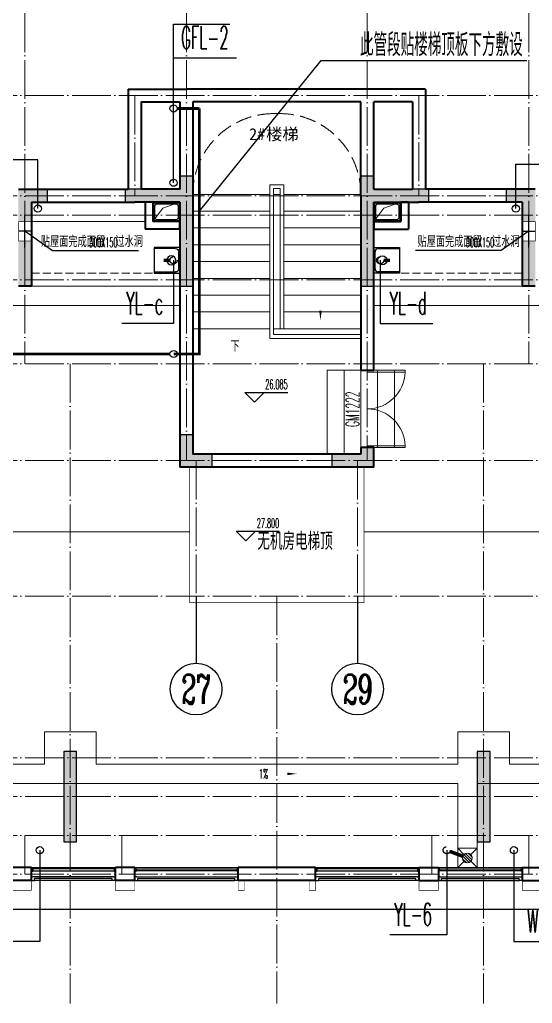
# Model space of a CAD drawing. Extents: x 27938 to 650306, y -92720 to 1524912.
# Drawn here: x 309235 to 317172, y 285115 to 300340 of the extents above; entities that cross this region are included whole.
import ezdxf
from ezdxf.enums import TextEntityAlignment as Align

# ---------------------------------------------------------------- set-up
doc = ezdxf.new("R2010")
doc.units = 0
doc.header["$LTSCALE"] = 1000
doc.header["$MEASUREMENT"] = 0
for name, pattern in [('__DASH', [0.35, 0.25, -0.1]), ('DASH', [0.35, 0.25, -0.1]), ('DOTE', [2.42, 2, -0.2, 0.02, -0.2])]:
    doc.linetypes.add(name, pattern=pattern)
for name, color, linetype in [('$RECOVER_210609100354-0', 7, 'Continuous'), ('3-栏杆1', 135, 'Continuous'), ('AXIS', 3, 'Continuous'), ('AXIS_TEXT', 4, 'Continuous'), ('COLUMN', 9, 'Continuous'), ('DIM_ELEV', 3, 'Continuous'), ('DIM_LEAD', 3, 'Continuous'), ('DIM_SYMB', 3, 'Continuous'), ('DIM_不分区消火栓', 3, 'Continuous'), ('DIM_污水', 3, 'Continuous'), ('DIM_管井排水', 3, 'Continuous'), ('DIM_雨水', 3, 'Continuous'), ('DIM_餐饮排水', 3, 'Continuous'), ('DOOR_FIRE_TEXT', 7, 'Continuous'), ('PIPE-不分区消火栓', 1, 'X'), ('PIPE-雨水', 4, 'Y'), ('PUB_TEXT', 4, 'Continuous'), ('S-COLU-LINE1', 6, 'Continuous'), ('TWT_LEAD', 3, 'Continuous'), ('VPIPE-不分区消火栓', 1, 'X'), ('VPIPE-污水', 2, 'W'), ('VPIPE-管井排水', 210, 'GF'), ('VPIPE-雨水', 4, 'DASH'), ('VPIPE-餐饮排水', 41, 'P'), ('机电标识类', 1, 'Continuous'), ('污水', 3, 'Continuous'), ('看线', 251, 'Continuous'), ('管', 193, 'Continuous'), ('铝合金', 144, 'Continuous')]:
    doc.layers.add(name, color=color, linetype=linetype)
for name, color, linetype, lineweight in [('DOTE', 19, 'DOTE', 9), ('LVTRY', 1, 'Continuous', 13), ('PUB_HATCH', 8, 'Continuous', 9), ('STAIR', 2, 'Continuous', 18), ('WALL', 9, 'Continuous', 40), ('WINDOW', 8, 'Continuous', 15), ('平面-分水线', 214, 'Continuous', 15), ('平面-排水沟', 86, 'Continuous', 15), ('平面-看线', 45, 'Continuous', 15), ('立面-洞口示意', 152, 'Continuous', 13)]:
    doc.layers.add(name, color=color, linetype=linetype, lineweight=lineweight)
doc.styles.add('_TCH_AXIS', font='COMPLEX', dxfattribs={"bigfont": 'GBCBIG'})
doc.styles.add('_TCH_DIM', font='SIMPLEX.shx', dxfattribs={"width": 0.6, "oblique": 10, "bigfont": 'hztxt.shx'})
doc.styles.add('_TCH_WINDOW', font='SIMPLEX.shx', dxfattribs={"width": 0.7, "height": 3.5, "bigfont": 'GBCBIG.shx'})
doc.styles.add('_TWT_SERIAL', font='simplex.shx', dxfattribs={"width": 0.6, "oblique": 10, "height": 3, "bigfont": 'aadri.shx'})
doc.styles.add('COMPLEX', font='COMPLEX')
doc.styles.get("Standard").update_dxf_attribs({"font": 'gbenor.shx', "bigfont": 'gbcbig.shx'})
doc.styles.add('黑体', font='simhei.ttf')
doc.linetypes.add('GF', pattern='A,3,-0.2,["GF",Standard,S=0.25,R=0,X=-0.1,Y=-0.115],-0.35', length=3.55)
doc.linetypes.add('P', pattern='A,3,-0.2,["P",Standard,S=0.25,R=0,X=-0.1,Y=-0.115],-0.2', length=3.4)
doc.linetypes.add('W', pattern='A,3,-0.2,["W",Standard,S=0.25,R=0,X=-0.1,Y=-0.115],-0.2', length=3.4)
doc.linetypes.add('X', pattern='A,3,-0.2,["X",Standard,S=0.25,R=0,X=-0.1,Y=-0.115],-0.25', length=3.45)
doc.linetypes.add('Y', pattern='A,3,-0.2,["Y",Standard,S=0.25,R=0,X=-0.1,Y=-0.115],-0.2', length=3.4)

# ---------------------------------------------------------------- blocks, each defined once
blk = doc.blocks.new('FGDGDRGSDGDG')
at = {"layer": 'DOTE', "linetype": 'DOTE', "ltscale": 0.3}
for p, q in [((527382, 529998), (527382, 523848)), ((529882, 529998), (529882, 522348)), ((532682, 529998), (532682, 522348)), ((535182, 529998), (535182, 523848)), ((488182, 527998), (546982, 527998)), ((529082, 527998), (529082, 526448)), ((533482, 527998), (533482, 526448)), ((488182, 526448), (546982, 526448)), ((488182, 526148), (546982, 526148)), ((488182, 525148), (546982, 525148)), ((488182, 523848), (546982, 523848)), ((528082, 523848), (528082, 513948)), ((534482, 523848), (534482, 513948)), ((488182, 522348), (546982, 522348)), ((530032, 522348), (530032, 520248)), ((532532, 522348), (532532, 520248)), ((488182, 520248), (546982, 520248)), ((531282, 520248), (531282, 513948)), ((488182, 517748), (546982, 517748)), ((488182, 517148), (546982, 517148)), ((488182, 516548), (546982, 516548)), ((527382, 516548), (527382, 515948)), ((528882, 516548), (528882, 515948)), ((533682, 516548), (533682, 515948)), ((535182, 516548), (535182, 515948)), ((488182, 515948), (546982, 515948))]:
    blk.add_line(p, q, dxfattribs=at)
blk = doc.blocks.new('$lvtry$00000171')
for p, q in [((-74, 11), (-11, 74)), ((-70, -27), (27, 70)), ((-53, -53), (53, 53)), ((-27, -70), (70, 27)), ((11, -74), (74, -11))]:
    blk.add_line(p, q)
blk.add_circle((0, 0), 75)
blk.add_point((0, 0))
blk = doc.blocks.new('R5T6Y7TRF')
at = {"layer": '平面-分水线', "color": 4, "elevation": -134}
blk.add_lwpolyline([(392485, -26438), (392785, -26438), (392785, -26738), (392485, -26738)], close=True, dxfattribs=at)
for points in [[(392485, -26438), (392582, -26534)], [(392688, -26534), (392785, -26438)], [(392485, -26738), (392593, -26629)], [(392676, -26629), (392785, -26738)]]:
    blk.add_lwpolyline(points, dxfattribs=at)
at = {"layer": 'LVTRY', "color": 4}
blk.add_blockref('$lvtry$00000171', (392635, -26588, -134), dxfattribs=at)
blk = doc.blocks.new('GDGRXADDGD')
at = {"layer": 'PUB_HATCH'}
for points in [[(310867, 297515), (311717, 297515), (311717, 296215), (311917, 296215), (311917, 297915), (311717, 297915), (311717, 297715), (310867, 297715)], [(315567, 297515), (315567, 297715), (314717, 297715), (314717, 297915), (314517, 297915), (314517, 296215), (314717, 296215), (314717, 297515)], [(309667, 297515), (309667, 297715), (309216, 297715), (309216, 296215), (309416, 296215), (309416, 297515)], [(316767, 297515), (317017, 297515), (317017, 296215), (317217, 296215), (317217, 297715), (316767, 297715)], [(311717, 293415), (312217, 293415), (312217, 293615), (311917, 293615), (311917, 293915), (311717, 293915)], [(314717, 293415), (314717, 293715), (314517, 293715), (314517, 293615), (314067, 293615), (314067, 293415)], [(310116, 287815), (310116, 287815), (310116, 289015), (309916, 289015), (309916, 287615), (310116, 287615)], [(316317, 287815), (316317, 287615), (316517, 287615), (316517, 289015), (316317, 289015), (316317, 287815)]]:
    blk.add_hatch(color=256, dxfattribs=at).paths.add_polyline_path(points)
at = {"layer": 'COLUMN', "color": 8}
for p, q in [((311917, 297915), (311717, 297915)), ((311717, 297915), (311717, 297715)), ((311917, 296215), (311917, 297915)), ((314717, 297915), (314517, 297915)), ((314517, 297915), (314517, 296215)), ((314717, 297715), (314717, 297915)), ((309667, 297715), (309216, 297715)), ((309667, 297515), (309667, 297715)), ((311717, 297715), (310867, 297715)), ((310867, 297715), (310867, 297515)), ((315567, 297715), (314717, 297715)), ((315567, 297515), (315567, 297715)), ((317217, 297715), (316767, 297715)), ((316767, 297715), (316767, 297515)), ((309416, 296215), (309416, 297515)), ((309416, 297515), (309667, 297515)), ((310867, 297515), (311717, 297515)), ((311717, 297515), (311717, 296215)), ((314717, 296215), (314717, 297515)), ((314717, 297515), (315567, 297515)), ((316767, 297515), (317017, 297515)), ((317017, 297515), (317017, 296215)), ((309216, 296215), (309416, 296215)), ((311717, 296215), (311917, 296215)), ((314517, 296215), (314717, 296215)), ((317017, 296215), (317217, 296215)), ((310116, 289015), (309916, 289015)), ((309916, 289015), (309916, 287615)), ((310116, 289003), (310116, 289015)), ((310116, 287815), (310116, 289003)), ((316517, 289015), (316317, 289015)), ((316317, 289015), (316317, 287815)), ((316517, 287615), (316517, 289015)), ((310116, 287815), (310116, 287815)), ((310116, 287615), (310116, 287815)), ((316317, 287815), (316317, 287615)), ((316317, 287815), (316317, 287815)), ((309916, 287615), (310116, 287615)), ((316317, 287615), (316517, 287615))]:
    blk.add_line(p, q, dxfattribs=at)
at = {"layer": 'S-COLU-LINE1', "color": 8}
for p, q in [((311917, 293915), (311717, 293915)), ((311717, 293915), (311717, 293415)), ((311917, 293615), (311917, 293915)), ((314717, 293715), (314517, 293715)), ((314517, 293715), (314517, 293615)), ((314717, 293415), (314717, 293715)), ((312217, 293615), (311917, 293615)), ((312217, 293415), (312217, 293615)), ((314517, 293615), (314067, 293615)), ((314067, 293615), (314067, 293415)), ((311717, 293415), (312217, 293415)), ((314067, 293415), (314717, 293415))]:
    blk.add_line(p, q, dxfattribs=at)
blk = doc.blocks.new('GDGDGDGRGD')
at = {"linetype": '__DASH', "ltscale": 0.1}
blk.add_wipeout([(428917, 296115), (428717, 296115), (428717, 295815), (428917, 295815)], dxfattribs=at).dxf.layer = '污水'
at = {"layer": '机电标识类', "color": 250, "linetype": 'DASH', "ltscale": 400}
for p, q in [((428817, 295715), (428817, 296215)), ((428917, 295965), (428717, 295965))]:
    blk.add_line(p, q, dxfattribs=at)
at = {"layer": '污水', "linetype": '__DASH', "ltscale": 0.1, "const_width": 10}
blk.add_lwpolyline([(428917, 296115), (428717, 296115), (428717, 295815), (428917, 295815)], close=True, dxfattribs=at)
blk = doc.blocks.new('A$C3EB2330C')
at = {"layer": '管'}
for p, q in [((0, 380), (330, 380)), ((380, 330), (380, 70)), ((330, 20), (0, 20))]:
    blk.add_line(p, q, dxfattribs=at)
blk.add_lwpolyline([(400, 400), (400, 0), (0, 0), (0, 400)], close=True, dxfattribs=at)
for centre, start, end in [((330, 330), 0, 90), ((330, 70), 270, 360)]:
    blk.add_arc(centre, 50, start, end, dxfattribs=at)
blk.add_ellipse((267, 200), major_axis=(-49.5, -49.5), ratio=1, start_param=-0.785398, end_param=5.497787, dxfattribs=at)
blk = doc.blocks.new('A$C1BAD4CCC')
at = {"layer": 'PUB_HATCH'}
blk.add_hatch(color=256, dxfattribs=at).paths.add_polyline_path([(15, -15), (15, -285), (155, -285), (155, -270), (50, -270), (30, -250), (30, -50), (50, -30), (370, -30), (390, -50), (390, -250), (370, -270), (265, -270), (265, -285), (405, -285), (405, -15)])
at = {"layer": 'LVTRY', "color": 1}
for p, q in [((155, -270), (155, -285)), ((265, -270), (265, -285))]:
    blk.add_line(p, q, dxfattribs=at)
for points in [[(420, 0), (0, 0), (0, -300), (420, -300)], [(405, -15), (15, -15), (15, -285), (405, -285)], [(50, -270), (370, -270), (390, -250), (390, -50), (370, -30), (50, -30), (30, -50), (30, -250), (50, -270)]]:
    blk.add_lwpolyline(points, close=True, dxfattribs=at)
at = {"layer": '立面-洞口示意'}
blk.add_lwpolyline([(420, 0), (156, -94), (0, -300)], dxfattribs=at)
blk = doc.blocks.new('$DorLib2D$00000002')
for p, q in [((-0.5, 0), (-0.5, 0.4875)), ((-0.475, 0.4875), (-0.5, 0.4875)), ((-0.475, 0), (-0.475, 0.4875)), ((0.475, 0), (0.475, 0.4875)), ((0.475, 0.4875), (0.5, 0.4875)), ((0.5, 0), (0.5, 0.4875)), ((-0.5, 0), (-0.475, 0)), ((0.5, 0), (0.475, 0))]:
    blk.add_line(p, q)
at = {"lineweight": 13}
for centre, start, end in [((-0.4875, 0), 0, 88.53072), ((0.4875, 0), 91.46928, 180)]:
    blk.add_arc(centre, 0.4875, start, end, dxfattribs=at)
blk = doc.blocks.new('_AXISO')
blk.add_circle((0, 0), 0.5)
at = {"layer": 'AXIS_TEXT', "style": 'COMPLEX', "width": 1.041667}
blk.add_attdef('A', text='', height=0.56, dxfattribs=at).set_placement((-0.25, -0.28), (0.25, -0.28), align=Align.FIT)

msp = doc.modelspace()

# ---------------------------------------------------------------- hatches: boundary and pattern name
at = {"layer": 'PIPE-不分区消火栓'}
for points in [[(312016.5, 295165.2), (312039, 295165.2), (312039, 295142.7)], [(312016.5, 295165.2), (312016.5, 295142.7), (312039, 295142.7)]]:
    msp.add_hatch(color=256, dxfattribs=at).paths.add_polyline_path(points)

# ---------------------------------------------------------------- linework, layer by layer
at = {"layer": '$RECOVER_210609100354-0', "color": 8, "const_width": 8}
msp.add_lwpolyline([(314566.6, 293415.3), (314566.6, 291315.3), (311866.6, 291315.3), (311866.6, 293415.3)], dxfattribs=at)
at = {"color": 8, "const_width": 8}
for points in [[(309116.6, 287015.4), (309116.6, 286865.4), (309416.6, 286865.4), (309416.6, 287015.4)], [(310716.6, 287015.4), (310716.6, 286865.4), (311016.6, 286865.4), (311016.6, 287015.4)], [(312616.6, 287015.4), (312616.6, 286865.4), (312716.6, 286865.4), (312716.6, 287015.4)], [(313816.6, 287015.4), (313816.6, 286865.4), (313716.6, 286865.4), (313716.6, 287015.4)], [(315716.6, 287015.4), (315716.6, 286865.4), (315416.6, 286865.4), (315416.6, 287015.4)], [(317316.6, 287015.4), (317316.6, 286865.4), (317016.6, 286865.4), (317016.6, 287015.4)]]:
    msp.add_lwpolyline(points, dxfattribs=at)
at = {"layer": '3-栏杆1', "color": 8}
for p, q in [((309416.6, 287215.4), (309436.8, 287197.6)), ((309416.6, 287148.4), (309436.8, 287168.3)), ((310696.3, 287197.5), (309436.8, 287197.6)), ((309436.8, 287197.6), (309436.8, 287168.3)), ((309436.8, 287168.3), (310696.3, 287168.2)), ((310696.3, 287197.6), (310716.6, 287215.4)), ((310716.6, 287215.4), (310696.3, 287197.6)), ((310696.3, 287197.6), (310696.3, 287168.3)), ((310696.3, 287168.3), (310716.6, 287148.4)), ((310716.6, 287148.4), (310696.3, 287168.3)), ((311036.8, 287197.6), (311016.6, 287215.4)), ((311016.6, 287215.4), (311036.8, 287197.6)), ((311036.8, 287168.3), (311016.6, 287148.4)), ((311016.6, 287148.4), (311036.8, 287168.3)), ((311036.8, 287197.5), (312596.3, 287197.6)), ((311036.8, 287197.6), (311036.8, 287168.3)), ((312596.3, 287168.3), (311036.8, 287168.2)), ((312596.3, 287197.6), (312616.6, 287215.4)), ((312616.6, 287215.4), (312596.3, 287197.6)), ((312596.3, 287197.6), (312596.3, 287168.3)), ((312616.6, 287148.4), (312596.3, 287168.3)), ((313836.8, 287197.6), (313816.6, 287215.4)), ((313816.6, 287215.4), (313836.8, 287197.6)), ((313816.6, 287148.4), (313836.8, 287168.3)), ((315396.3, 287197.5), (313836.8, 287197.6)), ((313836.8, 287197.6), (313836.8, 287168.3)), ((313836.8, 287168.3), (315396.3, 287168.2)), ((315396.3, 287197.6), (315416.6, 287215.4)), ((315416.6, 287215.4), (315396.3, 287197.6)), ((315396.3, 287197.6), (315396.3, 287168.3)), ((315396.3, 287168.3), (315416.6, 287148.4)), ((315416.6, 287148.4), (315396.3, 287168.3)), ((315736.8, 287197.6), (315716.6, 287215.4)), ((315716.6, 287215.4), (315736.8, 287197.6)), ((315736.8, 287168.3), (315716.6, 287148.4)), ((315716.6, 287148.4), (315736.8, 287168.3)), ((315736.8, 287197.5), (316996.3, 287197.6)), ((315736.8, 287197.6), (315736.8, 287168.3)), ((316996.3, 287168.3), (315736.8, 287168.2)), ((317016.6, 287215.4), (316996.3, 287197.6)), ((316996.3, 287197.6), (316996.3, 287168.3)), ((317016.6, 287148.4), (316996.3, 287168.3))]:
    msp.add_line(p, q, dxfattribs=at)
at = {"layer": 'AXIS'}
for p, q in [((311966.6, 291415.4), (311966.6, 290379.1)), ((314466.6, 291415.4), (314466.6, 290379.1))]:
    msp.add_line(p, q, dxfattribs=at)
at = {"layer": 'DIM_ELEV', "color": 8}
for p, q in [((312869.2, 294421.2), (312719.2, 294571.2)), ((312719.2, 294571.2), (313384.1, 294571.2)), ((312869.2, 294421.2), (313019.2, 294571.2)), ((312736.7, 292272.5), (312586.7, 292422.5)), ((312586.7, 292422.5), (313251.6, 292422.5)), ((312736.7, 292272.5), (312886.7, 292422.5))]:
    msp.add_line(p, q, dxfattribs=at)
at = {"layer": 'DIM_LEAD', "color": 8}
for p, q in [((309743.3, 296769), (311072.5, 296769)), ((316689.9, 296769), (315360.6, 296769))]:
    msp.add_line(p, q, dxfattribs=at)
at = {"layer": 'DIM_SYMB', "color": 8}
msp.add_lwpolyline([(312541.6, 295425.4, 0, 0, 0), (312541.6, 298350.4, 0, 0, 0), (313891.6, 298350.4, 0, 0, 0), (313891.6, 295685.4, 0, 40, 0), (313891.6, 295835.4, 0, 0, 0)], format="xyseb", dxfattribs=at)
at = {"layer": 'DIM_不分区消火栓'}
for p, q in [((311616.6, 298965.4), (311616.6, 300269.5)), ((311616.6, 300269.5), (312491, 300269.5))]:
    msp.add_line(p, q, dxfattribs=at)
at = {"layer": 'DIM_污水'}
for p, q in [((309546.6, 287485.4), (309546.6, 286072.8)), ((316886.6, 287485.4), (316886.6, 286072.8)), ((309546.6, 286072.8), (308491.3, 286072.8)), ((316886.6, 286072.8), (317941.8, 286072.8))]:
    msp.add_line(p, q, dxfattribs=at)
at = {"layer": 'DIM_管井排水'}
for p, q in [((311616.5, 297815.4), (311616.6, 299746.5)), ((311616.6, 299746.5), (312592.6, 299746.5))]:
    msp.add_line(p, q, dxfattribs=at)
at = {"layer": 'DIM_雨水'}
for p, q in [((311616.6, 296615.4), (311616.6, 295637.5)), ((314816.6, 296615.4), (314816.6, 295637.5)), ((311616.6, 295637.5), (310816.9, 295637.5)), ((314816.6, 295637.5), (315632.8, 295637.5)), ((315846.6, 287485.4), (315846.6, 286177.1)), ((315846.6, 286177.1), (314964.6, 286177.1))]:
    msp.add_line(p, q, dxfattribs=at)
at = {"layer": 'DIM_餐饮排水'}
for p, q in [((309516.6, 298168.4), (308528.9, 298168.4)), ((309516.6, 297415.4), (309516.6, 298168.4)), ((316916.5, 297415.4), (316916.5, 298104.6)), ((316916.5, 298104.6), (317904.3, 298104.6))]:
    msp.add_line(p, q, dxfattribs=at)
at = {"layer": 'PIPE-不分区消火栓', "const_width": 45}
for points in [[(311671.5, 298965.2), (312016.5, 298965.2)], [(312016.5, 298965.2), (312016.5, 295165.2)], [(291235.2, 295165.3), (311561.6, 295165.2)], [(311616.6, 295165.2), (312016.5, 295165.2)]]:
    msp.add_lwpolyline(points, dxfattribs=at)
at = {"layer": 'PIPE-雨水', "const_width": 55}
for points in [[(311561.6, 296615.4), (311466.6, 296615.4)], [(314871.6, 296615.4), (314966.6, 296615.4)], [(316096.4, 287391.7), (315898.1, 287466.1)]]:
    msp.add_lwpolyline(points, dxfattribs=at)
at = {"layer": 'STAIR', "color": 8}
for p, q in [((314516.6, 299065.4), (311916.6, 299065.4)), ((311916.6, 299065.4), (311916.6, 297635.4)), ((314516.6, 297635.4), (314516.6, 299065.4)), ((313326.6, 297785.4), (313106.6, 297785.4)), ((313106.6, 297785.4), (313106.6, 295405.4)), ((313326.6, 295555.4), (313326.6, 297785.4)), ((311916.6, 297635.4), (311916.6, 295555.4)), ((313106.6, 297635.4), (311916.6, 297635.4)), ((311916.6, 297635.4), (313106.6, 297635.4)), ((313266.6, 297725.4), (313166.6, 297725.4)), ((313166.6, 297725.4), (313166.6, 295465.4)), ((313166.6, 297635.4), (313166.6, 295555.4)), ((313166.6, 297635.4), (313266.6, 297635.4)), ((313266.6, 295555.4), (313266.6, 297725.4)), ((313266.6, 295555.4), (313266.6, 297635.4)), ((313326.6, 297635.4), (314516.6, 297635.4)), ((313326.6, 297635.4), (314516.6, 297635.4)), ((314516.6, 295555.4), (314516.6, 297635.4)), ((313106.6, 297375.4), (311916.6, 297375.4)), ((313326.6, 297375.4), (314516.6, 297375.4)), ((313106.6, 297115.4), (311916.6, 297115.4)), ((313326.6, 297115.4), (314516.6, 297115.4)), ((313106.6, 296855.4), (311916.6, 296855.4)), ((313326.6, 296855.4), (314516.6, 296855.4)), ((313106.6, 296595.4), (311916.6, 296595.4)), ((313326.6, 296595.4), (314516.6, 296595.4)), ((313106.6, 296335.4), (311916.6, 296335.4)), ((313326.6, 296335.4), (314516.6, 296335.4)), ((313106.6, 296075.4), (311916.6, 296075.4)), ((313326.6, 296075.4), (314516.6, 296075.4)), ((313106.6, 295815.4), (311916.6, 295815.4)), ((313326.6, 295815.4), (314516.6, 295815.4)), ((313106.6, 295555.4), (311916.6, 295555.4)), ((313266.6, 295555.4), (313166.6, 295555.4)), ((313266.6, 295555.4), (313326.6, 295555.4)), ((313266.6, 295555.4), (313326.6, 295555.4)), ((313326.6, 295555.4), (314516.6, 295555.4)), ((313106.6, 295405.4), (314516.6, 295405.4)), ((313166.6, 295465.4), (314516.6, 295465.4)), ((314516.6, 295465.4), (314516.6, 295405.4)), ((314516.6, 293715.4), (314516.6, 294915.4))]:
    msp.add_line(p, q, dxfattribs=at)
at = {"layer": 'STAIR', "color": 8, "linetype": 'DASH'}
msp.add_lwpolyline([(314516.6, 297635.4, 0.4142136), (313266.6, 298885.4), (313166.6, 298885.4, 0.4142136), (311916.6, 297635.4)], format="xyb", dxfattribs=at)
at = {"layer": 'STAIR', "color": 8}
for points in [[(314256.6, 294915.4), (313996.6, 294915.4), (313996.6, 293615.4), (314256.6, 293615.4)], [(314516.6, 294915.4), (314256.6, 294915.4), (314256.6, 293615.4), (314516.6, 293615.4)], [(314516.6, 294915.4), (314776.6, 294915.4), (314776.6, 293715.4), (314516.6, 293715.4)], [(314776.6, 294915.4), (315036.6, 294915.4), (315036.6, 293715.4), (314776.6, 293715.4)]]:
    msp.add_lwpolyline(points, dxfattribs=at)
at = {"layer": 'TWT_LEAD'}
for p, q in [((312016.6, 297375.4), (313902.7, 299705.2)), ((313902.7, 299705.2), (317085.3, 299705.2))]:
    msp.add_line(p, q, dxfattribs=at)
at = {"layer": 'VPIPE-不分区消火栓'}
for centre in [(311616.6, 298965.4), (311616.6, 295165.2)]:
    msp.add_circle(centre, 55, dxfattribs=at)
at = {"layer": 'VPIPE-污水'}
for centre in [(309546.6, 287485.4), (316886.6, 287485.4)]:
    msp.add_circle(centre, 55, dxfattribs=at)
at = {"layer": 'VPIPE-管井排水'}
msp.add_circle((311616.5, 297815.4), 55, dxfattribs=at)
at = {"layer": 'VPIPE-雨水'}
for centre in [(311616.6, 296615.4), (314816.6, 296615.4), (315846.6, 287485.4)]:
    msp.add_circle(centre, 55, dxfattribs=at)
at = {"layer": 'WALL', "color": 8}
for p, q in [((310916.6, 299265.4), (311816.6, 299265.4)), ((310916.6, 299265.4), (310916.6, 297715.4)), ((314616.6, 299265.4), (311816.6, 299265.4)), ((315516.6, 299265.4), (314616.6, 299265.4)), ((315516.6, 299265.4), (315516.6, 297715.4)), ((311116.6, 299065.4), (311716.6, 299065.4)), ((311116.6, 299065.4), (311116.6, 297715.4)), ((311716.6, 299065.4), (311716.6, 297715.4)), ((311916.6, 299065.4), (311916.6, 297615.4)), ((314516.6, 299065.4), (311916.6, 299065.4)), ((314516.6, 297615.4), (314516.6, 299065.4)), ((315316.6, 299065.4), (314716.6, 299065.4)), ((314716.6, 297715.4), (314716.6, 299065.4)), ((315316.6, 299065.4), (315316.6, 297715.4)), ((309216.6, 297715.4), (310916.6, 297715.4)), ((311716.6, 297715.4), (311116.6, 297715.4)), ((314716.6, 297715.4), (315316.6, 297715.4)), ((317216.6, 297715.4), (315516.6, 297715.4)), ((309416.6, 297515.4), (311016.6, 297515.4)), ((311716.6, 297515.4), (311016.6, 297515.4)), ((311176.6, 297515.4), (311176.6, 297095.4)), ((311296.6, 297515.4), (311176.6, 297515.4)), ((311296.6, 297515.4), (311296.6, 297215.4)), ((311716.6, 297515.4), (311716.6, 293415.4)), ((311916.6, 297615.4), (311916.6, 293615.4)), ((314516.6, 297615.4), (314516.6, 294915.4)), ((314716.6, 294915.4), (314716.6, 297515.4)), ((314716.6, 297515.4), (315416.6, 297515.4)), ((315136.6, 297515.4), (315136.6, 297215.4)), ((315256.6, 297515.4), (315136.6, 297515.4)), ((315256.6, 297515.4), (315256.6, 297095.4)), ((317016.6, 297515.4), (315416.6, 297515.4)), ((311716.6, 297215.4), (311296.6, 297215.4)), ((311716.6, 297095.4), (311716.6, 297215.4)), ((314716.6, 297215.4), (315136.6, 297215.4)), ((314716.6, 297215.4), (314716.6, 297095.4)), ((311716.6, 297095.4), (311176.6, 297095.4)), ((314716.6, 297095.4), (315256.6, 297095.4)), ((309416.6, 296215.4), (309216.6, 296215.4)), ((317216.6, 296215.4), (317016.6, 296215.4)), ((314516.6, 294915.4), (314716.6, 294915.4)), ((314716.6, 293715.4), (314516.6, 293715.4)), ((314516.6, 293715.4), (314516.6, 293615.4)), ((314716.6, 293415.4), (314716.6, 293715.4)), ((314516.6, 293615.4), (311916.6, 293615.4)), ((314716.6, 293415.4), (311716.6, 293415.4)), ((309416.6, 287215.4), (309116.6, 287215.4)), ((309416.6, 287015.4), (309416.6, 287215.4)), ((311016.6, 287215.4), (310716.6, 287215.4)), ((310716.6, 287015.4), (310716.6, 287215.4)), ((311016.6, 287015.4), (311016.6, 287215.4)), ((313816.6, 287215.4), (312616.6, 287215.4)), ((312616.6, 287015.4), (312616.6, 287215.4)), ((313816.6, 287015.4), (313816.6, 287215.4)), ((315416.6, 287215.4), (315716.6, 287215.4)), ((315416.6, 287215.4), (315416.6, 287015.4)), ((315716.6, 287215.4), (315716.6, 287015.4)), ((317016.6, 287215.4), (317316.6, 287215.4)), ((317016.6, 287215.4), (317016.6, 287015.4)), ((309416.6, 287015.4), (309116.6, 287015.4)), ((311016.6, 287015.4), (310716.6, 287015.4)), ((313816.6, 287015.4), (312616.6, 287015.4)), ((315416.6, 287015.4), (315716.6, 287015.4)), ((317016.6, 287015.4), (317316.6, 287015.4))]:
    msp.add_line(p, q, dxfattribs=at)
at = {"layer": 'WINDOW', "color": 8, "linetype": 'DASH', "ltscale": 0.5}
for p, q in [((309416.6, 296415.4), (311716.6, 296415.4)), ((317016.6, 296415.4), (314716.6, 296415.4))]:
    msp.add_line(p, q, dxfattribs=at)
at = {"layer": '平面-排水沟', "color": 8}
for p, q in [((311716.6, 296215.4), (309416.6, 296215.4)), ((314716.6, 296215.4), (317016.6, 296215.4)), ((311716.6, 295915.4), (299516.6, 295915.4)), ((314716.6, 295915.4), (326816.6, 295915.4)), ((311866.6, 292415), (299516.6, 292415)), ((314566.6, 292415), (326816.6, 292415)), ((309616.6, 288815.4), (299516.6, 288815.5)), ((316016.6, 288815.4), (310416.6, 288815.4)), ((324116, 288814.5), (316816.6, 288815.4)), ((316016.6, 288515.4), (299516.6, 288515.5)), ((324116.6, 288515.4), (316316.6, 288515.4)), ((316316.6, 288515.4), (316316.6, 287215.4))]:
    msp.add_line(p, q, dxfattribs=at)
for points in [[(309616.6, 288815.4), (309616.6, 289315.4), (310416.6, 289315.4), (310416.6, 288815.4)], [(316016.6, 288815.4), (316016.6, 289315.4), (316816.6, 289315.4), (316816.6, 288815.4)], [(316016.6, 287215.4), (316016.6, 288515.4)]]:
    msp.add_lwpolyline(points, dxfattribs=at)
msp.add_lwpolyline([(313118.6, 288667.5, 0, 0, 0), (313526.4, 288667.5, 0, 40, 0), (313376.4, 288667.5, 0, 0, 0)], format="xyseb", dxfattribs=at)
at = {"layer": '平面-看线', "color": 8}
for p, q in [((310716.6, 287215.4), (309416.6, 287215.4)), ((311016.6, 287215.4), (312616.6, 287215.4)), ((315416.6, 287215.4), (313816.6, 287215.4)), ((315716.6, 287215.4), (317016.6, 287215.4))]:
    msp.add_line(p, q, dxfattribs=at)
at = {"layer": '看线', "color": 8}
msp.add_lwpolyline([(324516.6, 287765.4), (324516.6, 286565.4), (301916.6, 286565.4), (301916.6, 288065.4), (299516.6, 288065.4)], dxfattribs=at)
at = {"layer": '铝合金', "color": 8}
for points in [[(309446.6, 287075.4), (309416.6, 287075.4), (309416.6, 287015.4), (309466.6, 287015.3), (309466.6, 287045.3)], [(309416.6, 287045.4), (309416.6, 287015.4), (309466.6, 287015.3), (309466.6, 287025.3), (309466.6, 287025.3), (309466.6, 287045.4)], [(310686.6, 287075.4), (309446.6, 287075.4)], [(310666.6, 287045.4), (309466.6, 287045.4)], [(310666.6, 287015.4), (309466.6, 287015.4)], [(310686.6, 287075.4), (310716.6, 287075.4), (310716.6, 287015.4), (310666.6, 287015.4), (310666.6, 287045.4)], [(310716.6, 287045.4), (310716.6, 287015.4), (310666.6, 287015.4), (310666.6, 287025.4), (310666.6, 287025.4), (310666.6, 287045.4)], [(311046.6, 287075.4), (311016.6, 287075.4), (311016.6, 287015.4), (311066.6, 287015.4), (311066.6, 287045.4)], [(311016.6, 287045.4), (311016.6, 287015.4), (311066.6, 287015.4), (311066.6, 287025.4), (311066.6, 287025.4), (311066.6, 287045.4)], [(311046.6, 287075.4), (312586.6, 287075.4)], [(311066.6, 287045.4), (312566.6, 287045.4)], [(311066.6, 287015.4), (312566.6, 287015.4)], [(312586.6, 287075.4), (312616.6, 287075.4), (312616.6, 287015.4), (312566.6, 287015.3), (312566.6, 287045.3)], [(312616.6, 287045.4), (312616.6, 287015.4), (312566.6, 287015.3), (312566.6, 287025.3), (312566.6, 287025.3), (312566.6, 287045.4)], [(313846.6, 287075.4), (313816.6, 287075.4), (313816.6, 287015.4), (313866.6, 287015.3), (313866.6, 287045.3)], [(313816.6, 287045.4), (313816.6, 287015.4), (313866.6, 287015.3), (313866.6, 287025.3), (313866.6, 287025.3), (313866.6, 287045.4)], [(315386.6, 287075.4), (313846.6, 287075.4)], [(315366.6, 287045.4), (313866.6, 287045.4)], [(315366.6, 287015.4), (313866.6, 287015.4)], [(315386.6, 287075.4), (315416.6, 287075.4), (315416.6, 287015.4), (315366.6, 287015.4), (315366.6, 287045.4)], [(315416.6, 287045.4), (315416.6, 287015.4), (315366.6, 287015.4), (315366.6, 287025.4), (315366.6, 287025.4), (315366.6, 287045.4)], [(315746.6, 287075.4), (315716.6, 287075.4), (315716.6, 287015.4), (315766.6, 287015.4), (315766.6, 287045.4)], [(315716.6, 287045.4), (315716.6, 287015.4), (315766.6, 287015.4), (315766.6, 287025.4), (315766.6, 287025.4), (315766.6, 287045.4)], [(315746.6, 287075.4), (316986.6, 287075.4)], [(315766.6, 287045.4), (316966.6, 287045.4)], [(315766.6, 287015.4), (316966.6, 287015.4)], [(316986.6, 287075.4), (317016.6, 287075.4), (317016.6, 287015.4), (316966.6, 287015.3), (316966.6, 287045.3)], [(317016.6, 287045.4), (317016.6, 287015.4), (316966.6, 287015.3), (316966.6, 287025.3), (316966.6, 287025.3), (316966.6, 287045.4)]]:
    msp.add_lwpolyline(points, dxfattribs=at)

# ---------------------------------------------------------------- block references
msp.add_blockref('FGDGDRGSDGDG', (-218065.9, -228833.1))
at = {"color": 8}
for name, p in [('GDGRXADDGD', (0, 0)), ('A$C1BAD4CCC', (311296.6, 297515.4)), ('A$C1BAD4CCC', (314716.6, 297515.4))]:
    msp.add_blockref(name, p, dxfattribs=at)
at = {"color": 8, "xscale": -1}
msp.add_blockref('R5T6Y7TRF', (708801.4, 313953, 134.4), dxfattribs=at)
at = {"layer": 'AXIS'}
ref = msp.add_blockref('_AXISO', (311966.6, 289979.1), dxfattribs=dict(at, xscale=800, yscale=800, zscale=800))
ref.add_attrib('A', '27', dxfattribs={"layer": 'AXIS_TEXT', "height": 452.55, "style": '_TCH_AXIS', "width": 0.617647}).set_placement((311740.3, 289752.8), (312192.9, 289752.8), align=Align.FIT)
ref = msp.add_blockref('_AXISO', (314466.6, 289979.1), dxfattribs=dict(at, xscale=800, yscale=800, zscale=800))
ref.add_attrib('A', '29', dxfattribs={"layer": 'AXIS_TEXT', "height": 452.55, "style": '_TCH_AXIS', "width": 0.617647}).set_placement((314240.3, 289752.8), (314692.9, 289752.8), align=Align.FIT)
at = {"layer": 'WINDOW'}
ref = msp.add_blockref('$DorLib2D$00000002', (314616.6, 294315.4), dxfattribs=dict(at, xscale=-1200, yscale=-1200, zscale=-1200, rotation=89.9999999414202))
ref.add_attrib('A', 'GM1222', (314491.8, 294033.6), dxfattribs={"layer": 'DOOR_FIRE_TEXT', "height": 208.25, "rotation": 90, "style": '_TCH_WINDOW', "width": 0.494118})
at = {"layer": '管', "color": 8, "xscale": -1, "rotation": 180}
msp.add_blockref('A$C3EB2330C', (311316.6, 296815.4), dxfattribs=at)
at = {"layer": '管', "color": 8, "rotation": 180}
msp.add_blockref('A$C3EB2330C', (315116.6, 296815.4), dxfattribs=at)

# ---------------------------------------------------------------- texts
at = {"layer": 'DIM_ELEV', "color": 8, "style": '_TCH_DIM', "width": 0.423529}
for s, p in [('26.085', (313036.9, 294621.2)), ('27.800', (312906.4, 292472.5))]:
    msp.add_text(s, height=148.75, dxfattribs=at).set_placement(p)
at = {"layer": 'DIM_LEAD', "color": 7, "style": '_TCH_DIM'}
for s, height, width, p in [('贴屋面完成面留', 175, 0.6, (309563.6, 296819.1)), ('300X150', 148.75, 0.423529, (310308.5, 296819.1)), ('过水洞', 175, 0.6, (310716.7, 296819.1)), ('贴屋面完成面留', 175, 0.6, (315395.6, 296819.1)), ('300X150', 148.75, 0.423529, (316140.5, 296819.1)), ('过水洞', 175, 0.6, (316548.7, 296819.1))]:
    msp.add_text(s, height=height, dxfattribs=dict(at, width=width)).set_placement(p)
at = {"layer": 'DIM_SYMB', "color": 7, "style": '_TCH_DIM', "width": 0.6}
msp.add_text('下', height=175, dxfattribs=at).set_placement((312498.3, 295200.3))
at = {"layer": 'DIM_污水', "color": 7, "style": '_TWT_SERIAL', "width": 0.48}
msp.add_text('WL-12', height=350, dxfattribs=at).set_placement((317093.9, 286212.8))
at = {"layer": 'DIM_管井排水', "color": 7, "style": '_TWT_SERIAL', "width": 0.48}
msp.add_text('GFL-2', height=350, dxfattribs=at).set_placement((311735.3, 299886.5))
at = {"layer": 'DIM_雨水', "color": 7, "style": '_TWT_SERIAL', "width": 0.48}
for s, p in [('YL-c', (310886.9, 295777.5)), ('YL-d', (314962.8, 295777.5)), ('YL-6', (315034.6, 286317.1))]:
    msp.add_text(s, height=350, dxfattribs=at).set_placement(p)
at = {"layer": 'PUB_TEXT', "color": 8, "style": '黑体'}
for s, p in [('2#', (312786.6, 298475.4)), ('楼梯', (313051.3, 298475.4))]:
    msp.add_text(s, height=184.01, dxfattribs=at).set_placement(p)
at = {"layer": 'PUB_TEXT', "color": 8}
msp.add_text('无机房电梯顶', height=270.07, dxfattribs=at).set_placement((312914.7, 292133.2))
at = {"layer": 'TWT_LEAD', "color": 7, "style": '_TCH_DIM', "width": 0.6}
msp.add_text('此管段贴楼梯顶板下方敷设', height=350, dxfattribs=at).set_placement((314502.8, 299775.2))
at = {"layer": '平面-排水沟', "color": 8, "style": '_TCH_DIM', "width": 0.423529}
msp.add_text('1%', height=148.75, dxfattribs=at).set_placement((312940.3, 288593.2))

# ---------------------------------------------------------------- next in the draw order: block references
at = {"color": 8}
msp.add_blockref('GDGDGDGRGD', (-119500, 1100), dxfattribs=at)
at = {"color": 8, "xscale": -1}
msp.add_blockref('GDGDGDGRGD', (745933.2, 1100), dxfattribs=at)

# ---------------------------------------------------------------- next in the draw order: linework, layer by layer
at = {"layer": 'DIM_LEAD', "color": 8}
for p, q in [((309318.9, 297065.4), (309743.3, 296769)), ((309318.9, 297065.4), (309743.3, 296769)), ((317114.3, 297065.4), (316689.9, 296769)), ((317114.3, 297065.4), (316689.9, 296769))]:
    msp.add_line(p, q, dxfattribs=at)
at = {"layer": 'DIM_LEAD', "color": 8, "const_width": 20}
for points in [[(309310.7, 297071.1, 1), (309327.1, 297059.6, 1)], [(309310.7, 297071.1, 1), (309327.1, 297059.6, 1)], [(317122.5, 297071.1, 1), (317106.1, 297059.6, 1)], [(317122.5, 297071.1, 1), (317106.1, 297059.6, 1)]]:
    msp.add_lwpolyline(points, format="xyb", close=True, dxfattribs=at)
at = {"layer": 'VPIPE-餐饮排水'}
for centre in [(309516.6, 297415.4), (316916.5, 297415.4)]:
    msp.add_circle(centre, 55, dxfattribs=at)
at = {"layer": 'WALL', "color": 8}
for p, q in [((309416.6, 297515.4), (309416.6, 296215.4)), ((317016.6, 297515.4), (317016.6, 296215.4))]:
    msp.add_line(p, q, dxfattribs=at)
at = {"layer": '平面-排水沟', "color": 8}
msp.add_line((309416.6, 297215.4), (311176.6, 297215.4), dxfattribs=at)

doc.saveas('drawing.dxf')
